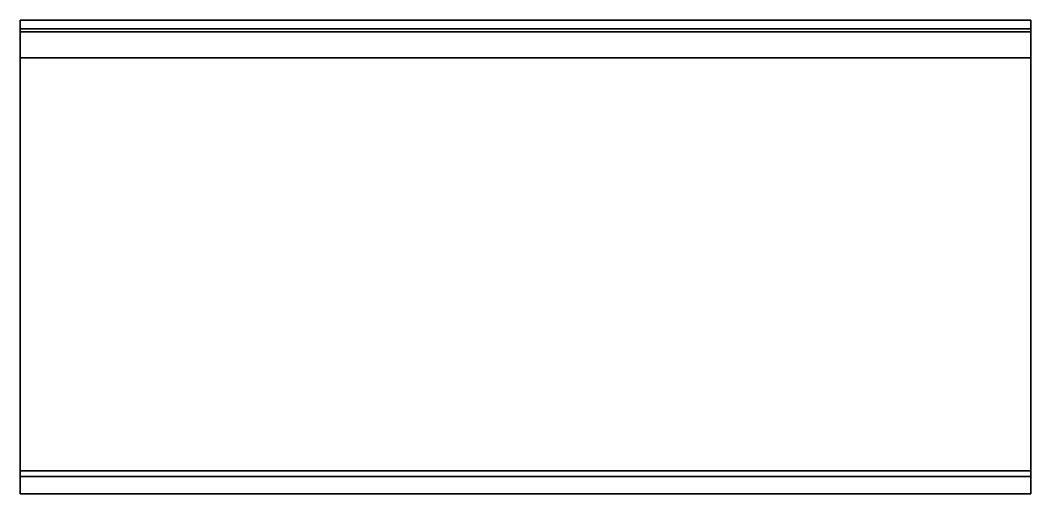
# Model space of a CAD drawing. Extents: x -1.75 to 1.75, y -1.59 to 0.05.
import ezdxf

# ---------------------------------------------------------------- set-up
doc = ezdxf.new("R2010")
doc.units = 0
doc.layers.add('RAMP1', color=1, linetype='CONTINUOUS')

msp = doc.modelspace()

# ---------------------------------------------------------------- linework, layer by layer
at = {"layer": 'RAMP1'}
for points in [[(-1.75, -0.08, -0.03), (-1.75, 0.02, 0.06), (-1.75, 0.05), (-1.75, 0.01, -0.04)], [(-1.75, 0.01, -0.04), (-1.75, 0.05), (1.75, 0.05), (1.75, 0.01, -0.04)], [(-1.75, 0.05), (-1.75, 0.02, 0.06), (1.75, 0.02, 0.06), (1.75, 0.05)], [(1.75, 0.05), (1.75, 0.02, 0.06), (1.75, -0.08, -0.03), (1.75, 0.01, -0.04)], [(-1.75, -0.08, -0.03), (-1.75, -1.59, 0.79), (-1.75, -1.51, 0.9), (-1.75, 0.02, 0.06)], [(-1.75, 0.02, 0.06), (-1.75, -1.51, 0.9), (1.75, -1.51, 0.9), (1.75, 0.02, 0.06)], [(1.75, 0.01, -0.04), (1.75, -0.08, -0.03), (-1.75, -0.08, -0.03), (-1.75, 0.01, -0.04)], [(1.75, -1.51, 0.9), (1.75, -1.59, 0.79), (1.75, -0.08, -0.03), (1.75, 0.02, 0.06)], [(1.75, -0.08, -0.03), (1.75, -1.59, 0.79), (-1.75, -1.59, 0.79), (-1.75, -0.08, -0.03)], [(-1.75, -1.59, 0.79), (-1.75, -1.59, 0.89), (-1.75, -1.53, 0.91), (-1.75, -1.51, 0.9)], [(-1.75, -1.51, 0.9), (-1.75, -1.53, 0.91), (1.75, -1.53, 0.91), (1.75, -1.51, 0.9)], [(-1.75, -1.53, 0.91), (-1.75, -1.59, 0.89), (1.75, -1.59, 0.89), (1.75, -1.53, 0.91)], [(1.75, -1.53, 0.91), (1.75, -1.59, 0.89), (1.75, -1.59, 0.79), (1.75, -1.51, 0.9)], [(1.75, -1.59, 0.79), (1.75, -1.59, 0.89), (-1.75, -1.59, 0.89), (-1.75, -1.59, 0.79)]]:
    msp.add_3dface(points, dxfattribs=at)

doc.saveas('drawing.dxf')
